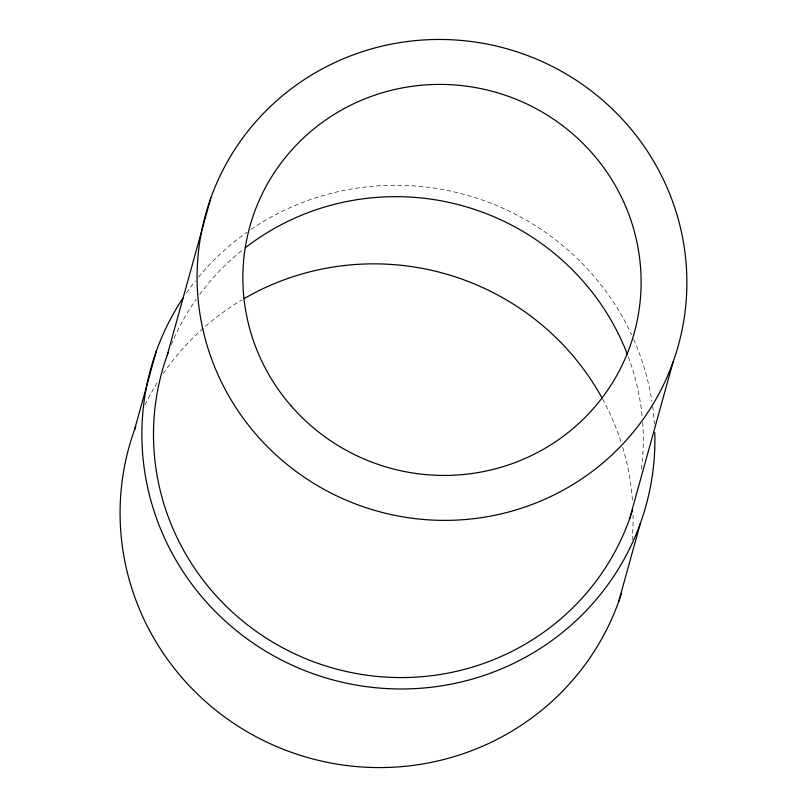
<?xml version="1.0" encoding="UTF-8"?>
<svg xmlns="http://www.w3.org/2000/svg" width="807" height="807" viewBox="0 0 807 807"><rect width="100%" height="100%" fill="white"/><g stroke="black" fill="none" stroke-linecap="round" stroke-linejoin="round"><path stroke-width="0.61" stroke-dasharray="4.04 3.03" d="M145.078 404.771A256.898 251.471 15.5 0 1 157.163 382.922M163.256 373.58A256.898 251.471 15.5 0 1 242.009 299.871M602.567 398.981A256.898 251.471 15.5 0 1 621.239 442.629M622.722 447.431A256.898 251.471 15.5 0 1 632.506 501.248M633.081 514.997A256.898 251.471 15.5 0 1 632.194 539.762M186.457 292.951A256.898 251.471 15.5 0 1 195.344 281.028M198.482 277.144A256.898 251.471 15.5 0 1 246.902 232.245M251.038 229.38A256.898 251.471 15.5 0 1 631.639 334.834M633.697 339.384A256.898 251.471 15.5 0 1 651.925 401.563M652.641 406.486A256.898 251.471 15.5 0 1 654.386 423.897M171.276 344.7A245.267 240.083 15.5 0 1 196.051 299.478M199.702 294.404A245.267 240.083 15.5 0 1 243.432 249.252M628.33 356.835A245.267 240.083 15.5 0 1 642.241 417.441M642.665 422.495A245.267 240.083 15.5 0 1 641.162 471.419"/><path stroke-width="1.21" d="M134.476 429.909L156.276 351.317M167.231 355.201L210.829 198.008M629.551 519.042L673.139 361.839A245.267 240.083 15.5 0 0 396.459 43.175A245.267 240.083 15.5 0 0 256.354 434.751A245.267 240.083 15.5 0 0 673.139 361.839M618.707 601.518L640.506 522.926M621.471 593.347A256.898 251.471 15.5 0 1 294.242 753.345A256.898 251.471 15.5 0 1 135.747 426.449M244.178 298.59A256.898 251.471 15.5 0 1 601.972 397.881M654.8 432.653A256.898 251.471 15.5 0 1 329.327 678.919A256.898 251.471 15.5 0 1 182.977 298.055M632.708 509.56A245.267 240.083 15.5 0 1 321.115 664.443A245.267 240.083 15.5 0 1 168.088 352.861M245.378 247.729A245.267 240.083 15.5 0 1 627.442 354.505M291.045 405.81A199.43 195.213 15.5 0 0 629.934 346.536A199.43 195.213 15.5 0 0 404.973 87.428A199.43 195.213 15.5 0 0 291.045 405.81"/></g></svg>
